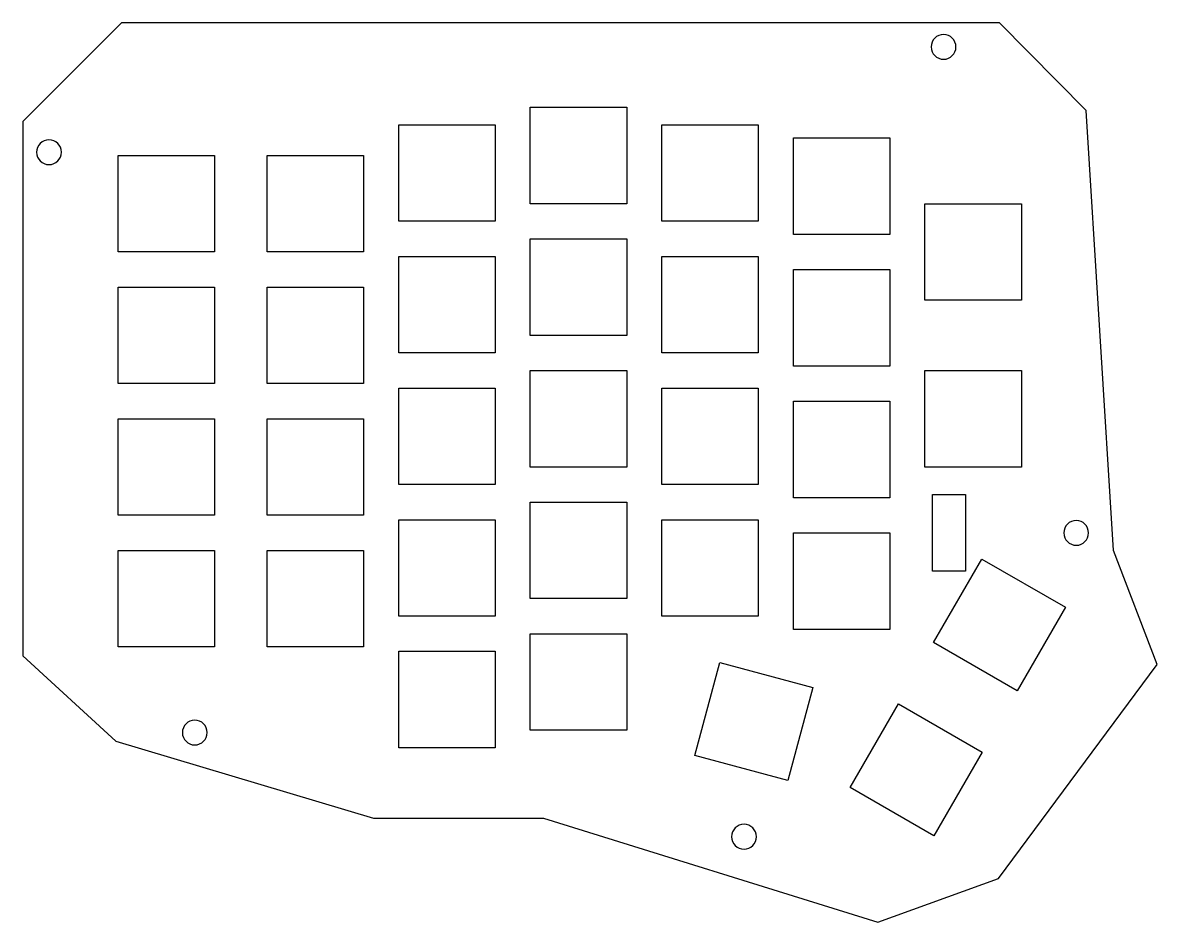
# Model space of a CAD drawing. Header units: millimetres. Extents: x 2781 to 9250, y -6719 to -1594.
import ezdxf

# ---------------------------------------------------------------- set-up
doc = ezdxf.new("R2010")
doc.units = ezdxf.units.MM

msp = doc.modelspace()

# ---------------------------------------------------------------- linework, layer by layer
for points in [[(3949.99, -1593.75), (3343.74, -1593.75), (2781.24, -2156.25), (2781.24, -5199.99), (3312.49, -5687.49), (4781.24, -6124.99), (5749.99, -6124.99), (7656.23, -6718.74), (8343.73, -6468.74), (9249.98, -5249.99), (8999.98, -4599.99), (8843.73, -2093.75), (8349.98, -1593.75), (3949.99, -1593.75)], [(5674.99, -2624.99), (5674.99, -2075), (6224.99, -2075), (6224.99, -2624.99), (5674.99, -2624.99)], [(4924.99, -2724.99), (4924.99, -2175), (5474.99, -2175), (5474.99, -2724.99), (4924.99, -2724.99)], [(6424.99, -2724.99), (6424.99, -2175), (6974.99, -2175), (6974.99, -2724.99), (6424.99, -2724.99)], [(7174.99, -2799.99), (7174.99, -2250), (7724.98, -2250), (7724.98, -2799.99), (7174.99, -2799.99)], [(3324.99, -2899.99), (3324.99, -2350), (3874.99, -2350), (3874.99, -2899.99), (3324.99, -2899.99)], [(4174.99, -2899.99), (4174.99, -2350), (4724.99, -2350), (4724.99, -2899.99), (4174.99, -2899.99)], [(7924.98, -3174.99), (7924.98, -2624.99), (8474.98, -2624.99), (8474.98, -3174.99), (7924.98, -3174.99)], [(6224.99, -2824.99), (6224.99, -3374.99), (5674.99, -3374.99), (5674.99, -2824.99), (6224.99, -2824.99)], [(5474.99, -2924.99), (5474.99, -3474.99), (4924.99, -3474.99), (4924.99, -2924.99), (5474.99, -2924.99)], [(6974.99, -2924.99), (6974.99, -3474.99), (6424.99, -3474.99), (6424.99, -2924.99), (6974.99, -2924.99)], [(7724.98, -2999.99), (7724.98, -3549.99), (7174.99, -3549.99), (7174.99, -2999.99), (7724.98, -2999.99)], [(3874.99, -3099.99), (3874.99, -3649.99), (3324.99, -3649.99), (3324.99, -3099.99), (3874.99, -3099.99)], [(4724.99, -3099.99), (4724.99, -3649.99), (4174.99, -3649.99), (4174.99, -3099.99), (4724.99, -3099.99)], [(6224.99, -3574.99), (6224.99, -4124.99), (5674.99, -4124.99), (5674.99, -3574.99), (6224.99, -3574.99)], [(8474.98, -4124.99), (7924.98, -4124.99), (7924.98, -3574.99), (8474.98, -3574.99), (8474.98, -4124.99)], [(5474.99, -3674.99), (5474.99, -4224.99), (4924.99, -4224.99), (4924.99, -3674.99), (5474.99, -3674.99)], [(6974.99, -3674.99), (6974.99, -4224.99), (6424.99, -4224.99), (6424.99, -3674.99), (6974.99, -3674.99)], [(7724.98, -3749.99), (7724.98, -4299.99), (7174.99, -4299.99), (7174.99, -3749.99), (7724.98, -3749.99)], [(3874.99, -3849.99), (3874.99, -4399.99), (3324.99, -4399.99), (3324.99, -3849.99), (3874.99, -3849.99)], [(4724.99, -3849.99), (4724.99, -4399.99), (4174.99, -4399.99), (4174.99, -3849.99), (4724.99, -3849.99)], [(6224.99, -4324.99), (6224.99, -4874.99), (5674.99, -4874.99), (5674.99, -4324.99), (6224.99, -4324.99)], [(8156.23, -4281.24), (8156.23, -4718.74), (7968.73, -4718.74), (7968.73, -4281.24), (8156.23, -4281.24)], [(5474.99, -4424.99), (5474.99, -4974.99), (4924.99, -4974.99), (4924.99, -4424.99), (5474.99, -4424.99)], [(6974.99, -4424.99), (6974.99, -4974.99), (6424.99, -4974.99), (6424.99, -4424.99), (6974.99, -4424.99)], [(7724.98, -4499.99), (7724.98, -5049.99), (7174.99, -5049.99), (7174.99, -4499.99), (7724.98, -4499.99)], [(3874.99, -4599.99), (3874.99, -5149.99), (3324.99, -5149.99), (3324.99, -4599.99), (3874.99, -4599.99)], [(4724.99, -4599.99), (4724.99, -5149.99), (4174.99, -5149.99), (4174.99, -4599.99), (4724.99, -4599.99)], [(8725.64, -4924.33), (8450.64, -5400.65), (7974.33, -5125.65), (8249.33, -4649.33), (8725.64, -4924.33)], [(6224.99, -5074.99), (6224.99, -5624.99), (5674.99, -5624.99), (5674.99, -5074.99), (6224.99, -5074.99)], [(5474.99, -5174.99), (5474.99, -5724.99), (4924.99, -5724.99), (4924.99, -5174.99), (5474.99, -5174.99)], [(7286.79, -5380.53), (7144.44, -5911.79), (6613.18, -5769.44), (6755.53, -5238.18), (7286.79, -5380.53)], [(7975.64, -6225.64), (7499.33, -5950.65), (7774.33, -5474.33), (8250.64, -5749.33), (7975.64, -6225.64)]]:
    msp.add_lwpolyline(points, close=True)
for centre in [(8031.23, -1731.335), (2931.24, -2331.335), (8787.48, -4500.075), (3762.49, -5637.575), (6893.74, -6231.325)]:
    msp.add_arc(centre, 70.71, 0.0688749, 359.9311251)

doc.saveas('drawing.dxf')
